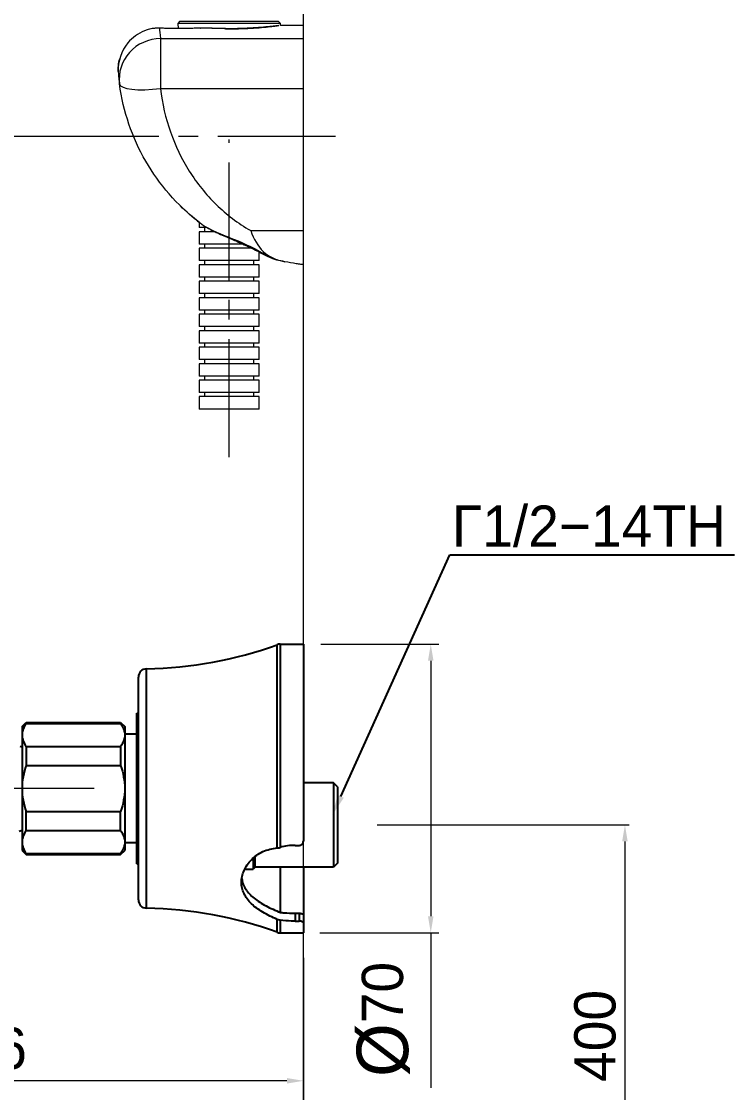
# Model space of a CAD drawing. Extents: x 0 to 1128, y 0 to 827.
# Drawn here: x 748.5 to 921.4, y 143.1 to 402.9 of the extents above; entities that cross this region are included whole.
import ezdxf
from ezdxf import colors
from ezdxf.entities.mleader import LeaderData, LeaderLine
from ezdxf.math import Vec2, Vec3

# ---------------------------------------------------------------- set-up
doc = ezdxf.new("R2010")
doc.units = 0
doc.header["$LTSCALE"] = 3
doc.header["$MEASUREMENT"] = 0
doc.header["$PDMODE"] = 3
doc.header["$PDSIZE"] = -10
doc.linetypes.add('CENTER2', pattern=[28.575000000000003, 19.05, -3.175, 3.175, -3.175])
doc.layers.get('0').update_dxf_attribs({"linetype": 'CONTINUOUS'})
doc.layers.get('DEFPOINTS').update_dxf_attribs({"linetype": 'CONTINUOUS'})
for name, color, linetype in [('1', 7, 'CONTINUOUS'), ('DEF_LAYER_ASSEM_MEMBER', 7, 'CONTINUOUS'), ('MEMBER', 7, 'CONTINUOUS')]:
    doc.layers.add(name, color=color, linetype=linetype)
doc.layers.add('Cneter', color=1, linetype='CENTER2', lineweight=13)
doc.layers.add('치수선', color=7, linetype='CONTINUOUS', lineweight=20)
doc.styles.add('Daelim Dimension', font='')
doc.styles.get("Standard").update_dxf_attribs({"font": 'SYMBOL'})
doc.styles.get('Daelim Dimension').set_extended_font_data('나눔고딕')
doc.dimstyles.new('DEFAULT', dxfattribs={"dimscale": 2, "dimtxt": 2, "dimasz": 2, "dimexe": 0, "dimexo": 2, "dimgap": 1, "dimtad": 1, "dimdec": 1, "dimzin": 9, "dimdsep": 46, "dimtxsty": 'Daelim Dimension', "dimcen": 0.5, "dimclrd": 252, "dimclre": 252, "dimclrt": 3, "dimadec": 1, "dimazin": 0, "dimtfac": 1, "dimtdec": 1, "dimtix": 1, "dimtmove": 0, "dimatfit": 3, "dimfxl": 1, "dimtolj": 1, "dimtzin": 1, "dimlwd": 9, "dimlwe": 9, "dimarcsym": 0})

# ---------------------------------------------------------------- blocks, each defined once
blk = doc.blocks.new('*D2')
at = {"color": 5, "lineweight": 9, "ltscale": 0.5, "transparency": 16777216}
for p, q in [((821.0887626430018, 251.8245891057461), (849.7528691313861, 251.8245891057461)), ((847.7528691313861, 247.8245891057461), (847.7528691313861, 185.8245891057461)), ((820.8705379979957, 181.8245891057461), (849.7528691313861, 181.8245891057461)), ((847.7528691313861, 181.8245891057461), (847.7528691313861, 144.1984270805204))]:
    blk.add_line(p, q, dxfattribs=at)
at = {"color": 5, "ltscale": 0.5, "transparency": 16777216}
for points in [[(847.0862024647195, 247.8245891057461), (848.4195357980527, 247.8245891057461), (847.7528691313861, 251.8245891057461)], [(847.0862024647195, 185.8245891057461), (848.4195357980527, 185.8245891057461), (847.7528691313861, 181.8245891057461)]]:
    blk.add_solid(points, dxfattribs=at)
at = {"layer": 'DEFPOINTS', "color": 0, "ltscale": 0.5, "transparency": 16777216}
for p in [(817.0887626430018, 251.8245891057461), (847.7528691313861, 251.8245891057461), (816.8705379979957, 181.8245891057461)]:
    blk.add_point(p, dxfattribs=at)
at = {"color": 7, "ltscale": 0.5, "transparency": 16777216, "insert": (829.7836273574234, 160.8228905998339), "char_height": 10, "attachment_point": 2, "rotation": 90, "style": 'Daelim Dimension'}
blk.add_mtext('\\A1;{\\H1.25x;\\C256;Ø}70', dxfattribs=at)
blk = doc.blocks.new('*D3')
at = {"color": 5, "lineweight": 9, "ltscale": 0.5, "transparency": 16777216}
for p, q in [((660.4853866472956, 180.4432261950461), (660.4853866472956, 143.9318943513461)), ((816.8705379979957, 175.757826014846), (816.8705379979957, 143.9318943513461)), ((812.8705379979957, 145.9318943513461), (664.4853866472956, 145.9318943513461))]:
    blk.add_line(p, q, dxfattribs=at)
at = {"color": 5, "ltscale": 0.5, "transparency": 16777216}
for points in [[(664.4853866472956, 146.5985610180127), (664.4853866472956, 145.2652276846794), (660.4853866472956, 145.9318943513461)], [(812.8705379979957, 146.5985610180127), (812.8705379979957, 145.2652276846794), (816.8705379979957, 145.9318943513461)]]:
    blk.add_solid(points, dxfattribs=at)
at = {"layer": 'DEFPOINTS', "color": 0, "ltscale": 0.5, "transparency": 16777216}
for p in [(660.4853866472956, 184.4432261950461), (816.8705379979957, 179.757826014846), (660.4853866472956, 145.9318943513461)]:
    blk.add_point(p, dxfattribs=at)
at = {"color": 7, "ltscale": 0.5, "transparency": 16777216, "insert": (738.6779623226457, 158.8188757533489), "char_height": 10, "attachment_point": 2, "style": 'Daelim Dimension'}
blk.add_mtext('\\A1;156', dxfattribs=at)
blk = doc.blocks.new('*D4')
at = {"color": 5, "lineweight": 9, "ltscale": 0.5, "transparency": 16777216}
for p, q in [((623.2741238463956, 190.6375960179461), (623.2741238463956, 120.9131892029941)), ((816.8705379979957, 175.757826014846), (816.8705379979957, 120.9131892029941)), ((812.8705379979957, 122.9131892029941), (627.2741238463956, 122.9131892029941))]:
    blk.add_line(p, q, dxfattribs=at)
at = {"color": 5, "ltscale": 0.5, "transparency": 16777216}
for points in [[(627.2741238463956, 123.5798558696608), (627.2741238463956, 122.2465225363275), (623.2741238463956, 122.9131892029941)], [(812.8705379979957, 123.5798558696608), (812.8705379979957, 122.2465225363275), (816.8705379979957, 122.9131892029941)]]:
    blk.add_solid(points, dxfattribs=at)
at = {"layer": 'DEFPOINTS', "color": 0, "ltscale": 0.5, "transparency": 16777216}
for p in [(623.2741238463956, 194.6375960179461), (816.8705379979957, 179.757826014846), (623.2741238463956, 122.9131892029941)]:
    blk.add_point(p, dxfattribs=at)
at = {"color": 7, "ltscale": 0.5, "transparency": 16777216, "insert": (720.0723309221956, 135.800170604997), "char_height": 10, "attachment_point": 2, "style": 'Daelim Dimension'}
blk.add_mtext('\\A1;194', dxfattribs=at)

msp = doc.modelspace()

# ---------------------------------------------------------------- linework, layer by layer
at = {"color": 5, "lineweight": 9, "ltscale": 0.5}
for p, q in [((765.2281682577268, 374.9552896025838), (551.9835534689746, 374.9552896025838)), ((834.7705379979952, 207.9859914318961), (895.8369247927644, 207.9846786068357)), ((894.8369247930395, 203.9847020642203), (894.8369221126917, 124.8598634363948))]:
    msp.add_line(p, q, dxfattribs=at)
at = {"color": 5, "ltscale": 0.5}
msp.add_solid([(894.1702587621558, 203.9847020642203), (895.5035908239233, 203.9847020642203), (894.8369247930395, 207.9847020642203)], dxfattribs=at)
at = {"layer": '1', "color": 7, "linetype": 'Continuous', "lineweight": 18}
for p, q in [((786.8705322759497, 402.8561761382284), (786.4049332158911, 402.3573586943807)), ((810.8705322759497, 402.8561761382284), (786.8705322759497, 402.8561761382284)), ((811.3361313360083, 402.3573586943807), (810.8705322759497, 402.8561761382284)), ((786.4049332158911, 402.3573586943807), (786.4902832525122, 401.1197869780721)), ((811.3361313360083, 402.3573586943807), (786.4049332158911, 402.3573586943807)), ((793.2511723058569, 401.2592599394979), (791.9310429113257, 401.2592599394979)), ((811.3015587346899, 401.8560616973104), (811.3361313360083, 402.3573586943807)), ((816.8705322759497, 401.8561761382284), (811.3016521947729, 401.8561761382284)), ((816.8705322759497, 398.6807610991659), (816.8705322759497, 401.8561761382284)), ((816.8705322759497, 386.5854394438924), (816.8705322759497, 398.6807610991659)), ((816.8705322759497, 352.1416985991659), (816.8705322759497, 386.5854394438924)), ((791.5705330388892, 354.1517083647909), (791.5705330388892, 352.8561761382284)), ((793.4973461644995, 352.8561761382284), (791.5705330388892, 352.8561761382284)), ((791.5705330388892, 351.8561761382284), (791.5705330388892, 348.8561761382284)), ((795.3505909459936, 351.8561761382284), (791.5705330388892, 351.8561761382284)), ((792.8705322759497, 352.8561761382284), (792.8705322759497, 351.8561761382284)), ((816.8705322759497, 343.8561761382284), (816.8705322759497, 352.1416985991659)), ((802.2101795690405, 348.8561761382284), (791.5705330388892, 348.8561761382284)), ((792.8705322759497, 348.8561761382284), (792.8705322759497, 347.8561761382284)), ((791.5705330388892, 347.8561761382284), (791.5705330388892, 344.8561761382284)), ((804.3925354497778, 347.8561761382284), (791.5705330388892, 347.8561761382284)), ((806.1705334203589, 344.8561761382284), (806.1705334203589, 346.9382226470174)), ((806.1705334203589, 344.8561761382284), (791.5705330388892, 344.8561761382284)), ((791.5705330388892, 343.8561761382284), (791.5705330388892, 340.8561761382284)), ((806.1705334203589, 343.8561761382284), (791.5705330388892, 343.8561761382284)), ((792.8705322759497, 344.8561761382284), (792.8705322759497, 343.8561761382284)), ((804.8705322759497, 343.8561761382284), (804.8705322759497, 344.8561761382284)), ((806.1705334203589, 340.8561761382284), (806.1705334203589, 343.8561761382284)), ((806.1705334203589, 340.8561761382284), (791.5705330388892, 340.8561761382284)), ((792.8705322759497, 340.8561761382284), (792.8705322759497, 339.8561761382284)), ((804.8705322759497, 339.8561761382284), (804.8705322759497, 340.8561761382284)), ((791.5705330388892, 339.8561761382284), (791.5705330388892, 336.8561761382284)), ((806.1705334203589, 339.8561761382284), (791.5705330388892, 339.8561761382284)), ((806.1705334203589, 336.8561761382284), (806.1705334203589, 339.8561761382284)), ((806.1705334203589, 336.8561761382284), (791.5705330388892, 336.8561761382284)), ((791.5705330388892, 335.8561761382284), (791.5705330388892, 332.8561761382284)), ((806.1705334203589, 335.8561761382284), (791.5705330388892, 335.8561761382284)), ((792.8705322759497, 336.8561761382284), (792.8705322759497, 335.8561761382284)), ((804.8705322759497, 335.8561761382284), (804.8705322759497, 336.8561761382284)), ((806.1705334203589, 332.8561761382284), (806.1705334203589, 335.8561761382284)), ((806.1705334203589, 332.8561761382284), (791.5705330388892, 332.8561761382284)), ((792.8705322759497, 332.8561761382284), (792.8705322759497, 331.8561761382284)), ((804.8705322759497, 331.8561761382284), (804.8705322759497, 332.8561761382284)), ((791.5705330388892, 331.8561761382284), (791.5705330388892, 328.8561761382284)), ((806.1705334203589, 331.8561761382284), (791.5705330388892, 331.8561761382284)), ((806.1705334203589, 328.8561761382284), (806.1705334203589, 331.8561761382284)), ((806.1705334203589, 328.8561761382284), (791.5705330388892, 328.8561761382284)), ((791.5705330388892, 327.8561761382284), (791.5705330388892, 324.8561761382284)), ((806.1705334203589, 327.8561761382284), (791.5705330388892, 327.8561761382284)), ((792.8705322759497, 328.8561761382284), (792.8705322759497, 327.8561761382284)), ((804.8705322759497, 327.8561761382284), (804.8705322759497, 328.8561761382284)), ((806.1705334203589, 324.8561761382284), (806.1705334203589, 327.8561761382284)), ((806.1705334203589, 324.8561761382284), (791.5705330388892, 324.8561761382284)), ((792.8705322759497, 324.8561761382284), (792.8705322759497, 323.8561761382284)), ((804.8705322759497, 323.8561761382284), (804.8705322759497, 324.8561761382284)), ((791.5705330388892, 323.8561761382284), (791.5705330388892, 320.8561761382284)), ((806.1705334203589, 323.8561761382284), (791.5705330388892, 323.8561761382284)), ((806.1705334203589, 320.8561761382284), (806.1705334203589, 323.8561761382284)), ((806.1705334203589, 320.8561761382284), (791.5705330388892, 320.8561761382284)), ((791.5705330388892, 319.8561761382284), (791.5705330388892, 316.8561761382284)), ((806.1705334203589, 319.8561761382284), (791.5705330388892, 319.8561761382284)), ((792.8705322759497, 320.8561761382284), (792.8705322759497, 319.8561761382284)), ((804.8705322759497, 319.8561761382284), (804.8705322759497, 320.8561761382284)), ((806.1705334203589, 316.8561761382284), (806.1705334203589, 319.8561761382284)), ((806.1705334203589, 316.8561761382284), (791.5705330388892, 316.8561761382284)), ((791.5705330388892, 315.8561761382284), (791.5705330388892, 312.8561761382284)), ((806.1705334203589, 315.8561761382284), (791.5705330388892, 315.8561761382284)), ((792.8705322759497, 316.8561761382284), (792.8705322759497, 315.8561761382284)), ((804.8705322759497, 315.8561761382284), (804.8705322759497, 316.8561761382284)), ((806.1705334203589, 312.8561761382284), (806.1705334203589, 315.8561761382284)), ((806.1705334203589, 312.8561761382284), (791.5705330388892, 312.8561761382284)), ((791.5705330388892, 311.8561761382284), (791.5705330388892, 308.8561761382284)), ((806.1705334203589, 311.8561761382284), (791.5705330388892, 311.8561761382284)), ((792.8705322759497, 312.8561761382284), (792.8705322759497, 311.8561761382284)), ((804.8705322759497, 311.8561761382284), (804.8705322759497, 312.8561761382284)), ((806.1705334203589, 308.8561761382284), (806.1705334203589, 311.8561761382284)), ((806.1705334203589, 308.8561761382284), (791.5705330388892, 308.8561761382284))]:
    msp.add_line(p, q, dxfattribs=at)
at = {"layer": '1', "color": 7, "linetype": 'Continuous', "lineweight": 13}
for p, q in [((793.1988937871802, 401.2470757964315), (791.9806416051733, 401.2470757964315)), ((782.2209827916968, 398.6807610991659), (782.2209827916968, 386.5854394438924)), ((782.2209827916968, 398.6807610991659), (816.8705322759497, 398.6807610991659)), ((782.2209827916968, 386.5854394438924), (816.8705322759497, 386.5854394438924)), ((804.1001675145972, 352.1416985991659), (816.8705322759497, 352.1416985991659))]:
    msp.add_line(p, q, dxfattribs=at)
at = {"layer": '1', "color": 7, "linetype": 'Continuous', "lineweight": 18, "extrusion": (6.123233995736766e-17, -7.498798913309288e-33, -1)}
for start, end in [(352.2681600613533, 352.5556965923691), (307.7566111324663, 314.5231212075409)]:
    msp.add_arc((-822.6839725988257, 394.3360726836385), 50.8135436434281, start, end, dxfattribs=at)
at = {"layer": '1', "color": 7, "linetype": 'Continuous', "lineweight": 13}
for centre, major_axis, ratio, start_param, end_param in [((781.9855530279028, 399.2208917144002), (0.08763736669823359, 1.998079000429713), 0.357631, 6.276828471174191, 6.40521848636103), ((782.2209827916968, 388.998304128951), (-9.914108391984918, -1.307843565559063), 0.9677200000000001, 4.585416672686693, 6.283185307179585), ((782.2209827916968, 388.998304128951), (-9.914108391984918, -1.307843565559063), 0.239333, 0, 1.539234588189508)]:
    msp.add_ellipse(centre, major_axis=major_axis, ratio=ratio, start_param=start_param, end_param=end_param, dxfattribs=at)
at = {"layer": '1', "color": 7, "linetype": 'Continuous', "lineweight": 18}
for points, knots in [([(778.3628265874731, 400.5587899687948), (776.7940495031226, 399.9421975615682), (775.3859856145727, 398.9356591704549), (772.7112591283667, 395.7188165190877), (771.8693459051001, 393.1890695098104), (772.0054218786108, 390.6633508208456)], [0, 0, 0, 0, 0.401498735086807, 0.401498735086807, 1, 1, 1, 1]), ([(780.9186604040015, 401.1863915923299), (780.798119785105, 401.1795098784627), (780.2184574621069, 401.1311700347127), (779.3565380590308, 400.9344689849081), (778.6490318792212, 400.6760079863729), (778.3780643957007, 400.5592858794393)], [0, 0, 0, 0, 0.1377144862110879, 0.6649036817566658, 1, 1, 1, 1]), ([(781.040946246897, 401.2145135405721), (781.0251057165015, 401.2130715850057), (781.0096085088599, 401.2080285552206), (780.9934933202612, 401.198743582076), (780.9924061315405, 401.1980950835409), (780.9913227575171, 401.1974313262166)], [0, 0, 0, 0, 0.9321185583535316, 0.9321185583535316, 1, 1, 1, 1]), ([(786.2878067510474, 401.1194283965291), (785.7862560766089, 401.1212289336385), (784.7817127721655, 401.1317727568807), (783.3655312078345, 401.1672112944784), (782.4776508825171, 401.2019097808065), (782.0778553502905, 401.220227957076)], [0, 0, 0, 0, 0.3464934442910482, 0.7014736457747047, 1, 1, 1, 1]), ([(791.9203007238257, 401.2603356841268), (791.5415985601294, 401.239270925826), (790.6974937932837, 401.1984078887166), (789.3234055059302, 401.1511895659627), (787.8319218175757, 401.1243417266073), (786.8098785894263, 401.1139047148885), (786.2961742894995, 401.1193368437948), (786.2878067510474, 401.1194283965291)], [0, 0, 0, 0, 0.2180598240365107, 0.4761299583044704, 0.7343439627626367, 0.9956729490571832, 1, 1, 1, 1]), ([(791.9219982641089, 401.2587258818807), (791.9405891912329, 401.2603051665487), (791.9591972844946, 401.2569177153768), (791.9786274450171, 401.2480371001424), (791.9796345250952, 401.2475640776815), (791.9806396978247, 401.2470757964315)], [0, 0, 0, 0, 0.9482592934432812, 0.9482592934432812, 1, 1, 1, 1]), ([(793.1988937871802, 401.2470757964315), (793.1999275701392, 401.2475488188924), (793.2009594457495, 401.2480142119588), (793.222342731272, 401.2573068144979), (793.2429001348364, 401.2606332305135), (793.2634232061255, 401.2584893706502)], [0, 0, 0, 0, 0.04829364805123599, 0.04829364805123599, 1, 1, 1, 1]), ([(798.0307343023169, 401.1082360747518), (797.547948123728, 401.1114251616659), (796.5776531713354, 401.1246926787557), (795.1431763189184, 401.168470144576), (794.0270950811255, 401.2158639434041), (793.4257004278052, 401.2509133818807), (793.2654278295386, 401.2608621123495)], [0, 0, 0, 0, 0.2888898083707059, 0.587438098400661, 0.8884441301600643, 1, 1, 1, 1]), ([(771.9934151189673, 390.6620233061971), (771.9952671544897, 390.6230065825643), (772.0057098882544, 390.4219110015096), (772.0390961187231, 389.8989694121541), (772.1164848821509, 389.0366799834432), (772.1888420598852, 388.3177697661581), (772.2560780065405, 387.8523995879354), (772.2624695318091, 387.8087289336385)], [0, 0, 0, 0, 0.0684356520778399, 0.3337907286623891, 0.6377112897963766, 0.9663428200415144, 1, 1, 1, 1]), ([(791.4142811315405, 354.283330679244), (788.8476192968237, 356.2871530059041), (786.4488461034643, 358.5645120146932), (782.1849777715552, 363.4747674468221), (780.2986767309058, 366.1177194121541), (777.0206558721411, 371.8049752715291), (775.6442234533179, 374.8384606841268), (773.5183765905249, 381.0831735137166), (772.7512104528296, 384.3221642974081), (772.3068745153296, 387.6904580596151)], [0, 0, 0, 0, 0.25, 0.25, 0.5, 0.5, 0.75, 0.75, 1, 1, 1, 1]), ([(794.981671573435, 352.0430810454549), (794.9788296239722, 352.0441796782674), (794.9760906713354, 352.0454766753377), (794.9521057622778, 352.0591104033651), (794.9372456090796, 352.0843408110799), (794.9286358373511, 352.125257253951), (794.9279758947241, 352.1287667754354), (794.9273712652075, 352.1323754790487)], [0, 0, 0, 0, 0.1023677226113605, 0.1023677226113605, 0.9246236102007336, 0.9246236102007336, 1, 1, 1, 1]), ([(794.9856293218481, 352.0529687407674), (795.3157646673071, 351.8860757353963), (796.1634953039038, 351.4725091460409), (797.56225896052, 350.8776605132284), (799.0977509038794, 350.2419641020956), (800.4530289190161, 349.6531960967245), (801.2618439214575, 349.2699944976034), (801.6147682683813, 349.0975167754354)], [0, 0, 0, 0, 0.1542764129247511, 0.3918775497552028, 0.6211396716683144, 0.8321988900440357, 1, 1, 1, 1]), ([(804.1001675145972, 352.1416985991659), (804.830497028147, 350.0639932158651), (805.8138592260229, 348.3114144805135), (808.5007946508276, 345.8063485625448), (810.2207806127417, 345.0264413359823), (812.3558361547339, 344.5832269194784)], [0, 0, 0, 0, 0.5, 0.5, 1, 1, 1, 1]), ([(801.6202328222143, 349.1018960478963), (801.786401035105, 349.0298135283651), (802.5066235082495, 348.7143762114706), (803.7295334356177, 348.1476647856893), (805.2596447484839, 347.4112527373495), (806.660195590769, 346.690801382369), (807.9360134618628, 346.0218865874471), (809.0829765813696, 345.4779183867635), (809.9095280187476, 345.1407601836385), (810.3916466253149, 345.031377554244), (810.5189049260962, 345.0066506865682)], [0, 0, 0, 0, 0.0474733925493284, 0.2072779963089757, 0.3657829729019699, 0.5239817533211856, 0.6741922466159825, 0.8156130587900764, 0.9513464638529592, 1, 1, 1, 1]), ([(801.6217186467993, 349.1149041655721), (801.6666862981665, 349.0916116240682), (801.7249443548071, 349.0960214141073), (801.831811191355, 349.1465585234823), (801.8744556920874, 349.1742837432088), (801.9243328588354, 349.2143762114706), (801.929036380564, 349.2182214263143), (801.9337666051733, 349.222165823287)], [0, 0, 0, 0, 0.6130265034321434, 0.6130265034321434, 0.9633921517511104, 0.9633921517511104, 1, 1, 1, 1]), ([(816.8705379979956, 343.8561761382284), (816.8705284612524, 343.8561761382284), (816.6123497503149, 343.8854501250448), (815.9418633001196, 343.9706704619588), (815.5275681035864, 344.0271356108846), (814.2434799688208, 344.2209680083456), (813.307246448313, 344.3857247832479), (812.3558361547339, 344.5832269194784)], [0, 0, 0, 0, 0.25, 0.25, 0.5, 0.5, 1, 1, 1, 1])]:
    msp.add_open_spline(points, degree=3, knots=knots, dxfattribs=at)
at = {"layer": '1', "color": 7, "linetype": 'Continuous', "lineweight": 13}
for points in [[(780.9913227575171, 401.1974313262166), (780.0868771093237, 401.1068017485799), (779.2018654363501, 400.8885629180135), (778.3628265874731, 400.5587899687948)], [(781.9855530279028, 401.2079217436971), (781.6505959051001, 401.2198617461385), (781.3180878179419, 401.2160241606893), (780.9913227575171, 401.1974313262166)], [(791.9806396978247, 401.2470757964315), (788.869294406687, 401.0797097685995), (785.2052910344946, 401.0638177397909), (781.9855530279028, 401.2079217436971)], [(781.9855530279028, 401.2079217436971), (782.0211918371069, 400.6818139556112), (782.0833523290503, 399.8399941924276), (782.2209827916968, 398.6807610991659)], [(794.9273712652075, 352.1323754790487), (797.1627018468726, 351.0889871123495), (799.6840164678442, 350.2809808257284), (801.9337666051733, 349.222165823287)]]:
    msp.add_open_spline(points, degree=3, dxfattribs=at)
at = {"layer": '1', "color": 7, "linetype": 'Continuous', "lineweight": 18}
for points, degree in [([(782.0743706243384, 401.2128961089315), (781.5495827215063, 401.2516686919393), (781.0498554723608, 401.1970422270956)], 2), ([(772.020100833689, 390.4388635161581), (771.9325935857642, 391.5764520171346), (772.0449230687964, 392.7185266020956), (772.3370564000952, 393.8094232085409)], 3), ([(772.3068745153296, 387.6904580596151), (772.3005325811255, 387.738538503951), (772.2943165319311, 387.786145925826), (772.2882282750952, 387.8332726958456)], 3), ([(791.0044033544409, 354.6067254546346), (791.1401913183081, 354.4984490874471), (791.2768242376196, 354.390638113326), (791.4142811315405, 354.283330679244)], 3), ([(791.4142811315405, 354.283330679244), (792.4838993566382, 353.4482629302206), (793.6586029546606, 352.7521722319784), (794.9273712652075, 352.1323754790487)], 3), ([(793.5555717962134, 352.8712289336385), (794.0220005529272, 352.5884072783651), (794.4977581518042, 352.3176858428182), (794.9870808141577, 352.0633218291463)], 3), ([(812.3558361547339, 344.5832269194784), (811.7294266240942, 344.713262319869), (811.1078941839087, 344.854619741744), (810.4911015050757, 345.007077932662)], 3)]:
    msp.add_open_spline(points, degree=degree, dxfattribs=at)
at = {"layer": '1', "color": 7, "linetype": 'Continuous', "lineweight": 13}
for points, knots in [([(798.0171749608862, 401.0548608306112), (798.2579567449438, 401.0529992583456), (798.4993183629858, 401.0520761016073), (800.8678524511206, 401.0528314116659), (802.9957916753638, 401.1320168975057), (806.6406681554663, 401.368421316451), (808.1782295720923, 401.5219476226034), (810.3208725469458, 401.7630746367635), (810.9114601629126, 401.8453652861776), (811.0146400945532, 401.8648889067831), (810.5209229009497, 401.8012216094198), (808.5724842565405, 401.5866601470174), (807.116307498728, 401.4387032988729), (803.5710079686987, 401.1960275176229), (801.4739964025366, 401.1062219145956), (797.2459270971167, 401.0777719023885), (795.104329349314, 401.1385171416463), (793.1988937871802, 401.2470757964315)], [0, 0, 0, 0, 0.0159672942039407, 0.0159672942039407, 0.1565433950319492, 0.1565433950319492, 0.2971194958599577, 0.2971194958599577, 0.4376955966879661, 0.4376955966879661, 0.5782716975159746, 0.5782716975159746, 0.7188477983439832, 0.7188477983439832, 0.8594238991719916, 0.8594238991719916, 1, 1, 1, 1]), ([(782.2209827916968, 386.5854394438924), (782.6565296666968, 382.9169290068807), (783.4766895788061, 379.4156472685995), (785.8261654394018, 372.7107293608846), (787.3729221837866, 369.4949395659627), (791.067219974314, 363.6159341338338), (793.2442791478979, 360.8930032256307), (798.2202103155005, 356.0311181548299), (800.9817459600317, 353.9137551787557), (804.1001675145972, 352.1416985991659)], [0, 0, 0, 0, 0.2500000000000001, 0.2500000000000001, 0.5000000000000001, 0.5000000000000001, 0.7500000000000001, 0.7500000000000001, 1, 1, 1, 1]), ([(801.9337666051733, 349.222165823287), (803.767186404978, 348.4413049224081), (805.4607040899145, 347.5703179839315), (808.3612606542456, 345.9692971709432), (809.6226608770239, 345.2217309477987), (810.4911015050757, 345.007077932662)], [0, 0, 0, 0, 0.5, 0.5, 1, 1, 1, 1])]:
    msp.add_open_spline(points, degree=3, knots=knots, dxfattribs=at)
at = {"layer": 'Cneter', "lineweight": 5, "ltscale": 0.5}
for p, q in [((824.684407474314, 374.9552896025838), (765.1247303502905, 374.9552896025838)), ((798.870533229624, 297.2144573478438), (798.870533229624, 374.2297385795318)), ((766.1628457121957, 216.8248261967461), (733.6628456174955, 216.8248261967461))]:
    msp.add_line(p, q, dxfattribs=at)
at = {"layer": 'DEF_LAYER_ASSEM_MEMBER', "color": 9, "linetype": 'Continuous'}
for p, q in [((810.5436832816955, 202.4014868994461), (810.5436832816955, 251.7064051441461)), ((811.2216660726955, 251.8248261967461), (811.2216660726955, 202.5250325530461)), ((778.8310643137955, 187.8054770130461), (778.8310643137955, 245.844175380446)), ((810.5436832816955, 181.9432472494461), (810.5436832816955, 185.0649169812461)), ((811.2216660726955, 184.8793116172461), (811.2216660726955, 181.8248261967461)), ((814.8705379979957, 186.570030771546), (814.8705379979957, 184.6541874551461)), ((815.8705379979957, 186.570030771546), (815.8705379979957, 184.6541874551461))]:
    msp.add_line(p, q, dxfattribs=at)
at = {"layer": 'DEF_LAYER_ASSEM_MEMBER', "color": 7, "linetype": 'Continuous'}
for p, q in [((811.2216660726955, 251.8248261967461), (816.8705379979957, 251.8248261967461)), ((816.8705379979957, 251.8245891057461), (816.8705379979957, 204.041728688946)), ((776.8705379979957, 189.8053536561461), (776.8705379979957, 243.844298737446)), ((776.4705379979956, 235.0748261967461), (776.8705379979957, 235.0748261967461)), ((776.4705379979956, 198.5748456561461), (776.4705379979956, 235.0744290707461)), ((748.6628456891955, 231.8248261967461), (749.6628456891955, 232.8248261967461)), ((748.6628456891955, 231.8248261967461), (748.6628456891955, 201.8248261967461)), ((749.6628456891955, 232.8248261967461), (772.5628456891956, 232.8248261967461)), ((749.6628456891955, 232.8248261967461), (749.6628456891955, 232.5990894349461)), ((749.6628456891955, 232.5990894349461), (772.5628456891956, 232.5990894349461)), ((772.5628456891956, 232.8248261967461), (773.5628456891956, 231.8248261967461)), ((772.5628456891956, 232.8248261967461), (772.5628456891956, 232.5990894349461)), ((773.5628456891956, 231.8248261967461), (773.5628456891956, 201.8248261967461)), ((748.1687052401954, 227.1152923100461), (748.6628456891955, 226.9106126344461)), ((749.6628456891955, 227.031325072146), (772.5628456891956, 227.031325072146)), ((749.6628456891955, 227.031325072146), (749.6628456891955, 222.3925905596461)), ((772.5628456891956, 227.031325072146), (772.5628456891956, 222.3925905596461)), ((749.6628456891955, 222.3925905596461), (772.5628456891956, 222.3925905596461)), ((749.6628456891955, 211.2570618339461), (772.5628456891956, 211.2570618339461)), ((749.6628456891955, 206.618327321446), (749.6628456891955, 211.2570618339461)), ((772.5628456891956, 206.618327321446), (772.5628456891956, 211.2570618339461)), ((747.9549042988955, 206.4458008338461), (748.6628456891955, 206.7390397591461)), ((749.6628456891955, 206.618327321446), (772.5628456891956, 206.618327321446)), ((776.4705379979956, 204.4982174116461), (776.8705379979957, 204.4982174116461)), ((776.4705379979956, 203.3668465617461), (776.8705379979957, 203.3668465617461)), ((814.8705379979957, 203.0389637660461), (815.8705379979957, 203.0389637660461)), ((748.6628456891955, 201.8248261967461), (749.6628456891955, 200.8248261967461)), ((749.6628456891955, 201.050562958546), (772.5628456891956, 201.050562958546)), ((749.6628456891955, 200.8248261967461), (749.6628456891955, 201.050562958546)), ((749.6628456891955, 200.8248261967461), (772.5628456891956, 200.8248261967461)), ((772.5628456891956, 200.8248261967461), (773.5628456891956, 201.8248261967461)), ((772.5628456891956, 200.8248261967461), (772.5628456891956, 201.050562958546)), ((776.4705379979956, 198.5748261967461), (776.8705379979957, 198.5748261967461)), ((811.3088887134955, 186.7717214564461), (811.3088887134955, 197.7359914319461)), ((816.8705379979957, 197.7359914319461), (816.8705379979957, 181.8249253730461)), ((814.8705379979957, 186.570030771546), (815.8705379979957, 186.570030771546)), ((814.8705379979957, 184.6541874551461), (815.8705379979957, 184.6541874551461)), ((811.2216660726955, 181.8248261967461), (816.8705379979957, 181.8248261967461))]:
    msp.add_line(p, q, dxfattribs=at)
for centre, radius, start, end in [((776.8705379979957, 345.1581595301461), 99.3333333333, 271.1309111847008, 289.8154363504976), ((811.2216660726955, 249.8248261967461), 2, 90, 109.8154363504976), ((778.8705379979957, 243.8445649613461), 2, 91.13091118470082, 180), ((814.8848362096957, 189.7271275113461), 13.3118439335, 90.06154123700178, 105.9728170369984), ((778.8705379979957, 189.8050874322461), 2, 180, 268.8690888152992), ((776.8705379979957, 88.49149286344607), 99.3333333333, 70.18456364950244, 88.86908881529918), ((811.2216660726955, 183.8248261967461), 2, 250.1845636495024, 270)]:
    msp.add_arc(centre, radius, start, end, dxfattribs=at)
for points, start_tangent, end_tangent in [([(749.6628456891955, 232.5990894349461), (748.9267326976957, 231.2281187522461), (748.7298496682955, 230.524664252346), (748.6628456891955, 229.8152072535461)], (-0.5712405705766114, -0.8207826816687275), (0, -1)), ([(772.5628456891956, 232.5990894349461), (773.2989586807954, 231.2281187522461), (773.4958417101956, 230.524664252346), (773.5628456891956, 229.8152072535461)], (0.5712405705766114, -0.8207826816687275), (0, -1)), ([(748.6628456891955, 229.8152072535461), (748.7298497334956, 229.1057501818461), (748.9267326882956, 228.4022956625461), (749.6628456891955, 227.031325072146)], (0, -1), (0.5712405705814657, -0.8207826816653488)), ([(773.5628456891956, 229.8152072535461), (773.4958416449955, 229.1057501818461), (773.2989586900957, 228.4022956625461), (772.5628456891956, 227.031325072146)], (0, -1), (-0.5712405705814657, -0.8207826816653488)), ([(749.6628456891955, 222.3925905596461), (748.9267323637956, 219.6506490505461), (748.6628456891955, 216.8248261967461)], (-0.3286547387139871, -0.9444501377631542), (0, -1)), ([(772.5628456891956, 222.3925905596461), (773.2989590145957, 219.6506490505461), (773.5628456891956, 216.8248261967461)], (0.3286547387139871, -0.9444501377631542), (0, -1)), ([(748.6628456891955, 216.8248261967461), (748.9267331253956, 213.9989983216461), (749.6628456891955, 211.2570618339461)], (0, -1), (0.3286547387209512, -0.9444501377607308)), ([(773.5628456891956, 216.8248261967461), (773.2989582530955, 213.9989983216461), (772.5628456891956, 211.2570618339461)], (0, -1), (-0.3286547387209512, -0.9444501377607308)), ([(749.6628456891955, 206.618327321446), (748.9267326976957, 205.2473566387461), (748.7298496682955, 204.5439021388461), (748.6628456891955, 203.8344451400461)], (-0.5712405705766114, -0.8207826816687275), (0, -1)), ([(772.5628456891956, 206.618327321446), (773.2989586807954, 205.2473566387461), (773.4958417101956, 204.5439021388461), (773.5628456891956, 203.8344451400461)], (0.5712405705766114, -0.8207826816687275), (0, -1)), ([(748.6628456891955, 203.8344451400461), (748.7298497334956, 203.1249880683461), (748.9267326882956, 202.4215335490461), (749.6628456891955, 201.050562958546)], (0, -1), (0.5712405705814657, -0.8207826816653488)), ([(773.5628456891956, 203.8344451400461), (773.4958416449955, 203.1249880683461), (773.2989586900957, 202.4215335490461), (772.5628456891956, 201.050562958546)], (0, -1), (-0.5712405705814657, -0.8207826816653488)), ([(815.8705379979957, 203.0389637660461), (816.2672799899957, 203.1202989902461), (816.5925600206957, 203.3452693819461), (816.8001193752954, 203.6690748521461), (816.8705379979957, 204.041728688946)], (0.9999999999999999, 0), (0, 0.9999999999999999)), ([(801.8705379979957, 194.0578021700461), (802.0252898337955, 195.4873019710461), (802.4856418551955, 196.908578824146), (803.2403955377955, 198.2750899448461), (804.2720341428957, 199.5346384906461), (805.5564323040954, 200.6308577614461), (807.0609057596954, 201.506306968846), (808.7417565431957, 202.1088976830461), (810.5436832816955, 202.4014868994461)], (0, 1), (0.9974806147028676, 0.07093957493521737)), ([(810.5436832816955, 202.4014868994461), (810.7100657601956, 202.4182068649461), (811.2216660726955, 202.5250325530461)], (0.9974806147071392, 0.07093957487515608), (0.9615307205324842, 0.2746974216702475)), ([(801.9355686421956, 194.973012179846), (802.2740372980955, 193.660741746546), (802.8938813033955, 192.4253258038461), (803.7811619102955, 191.2768402839461), (804.9169494597955, 190.2168572687461), (806.2764994747955, 189.2413245421461), (807.8264549027955, 188.3442783111461), (809.5221299998956, 187.5213013080461), (811.3088887134955, 186.7717214564461)], (0.1431525347308602, -0.9897006374657592), (0.9307783067233965, -0.3655841130754002)), ([(810.5436832816955, 185.0649169812461), (808.7417795905955, 185.8954329544461), (807.0609492488956, 186.8086867749461), (805.5564895975955, 187.8052610284461), (804.2720812073954, 188.8883090023461), (803.2404265149954, 190.0604577320461), (802.4856538124956, 191.3202938591461), (802.0252929588956, 192.6590013286461), (801.8705379979957, 194.0578021700461)], (-0.9193216576819503, 0.3935069119048751), (0, 1)), ([(811.2216660726955, 184.8793116172461), (811.0503407610955, 184.9073766947461), (810.5436832816955, 185.0649169812461)], (-0.9919219729849573, 0.1268495152124342), (-0.9193216576733372, 0.3935069119249971)), ([(814.8705379979957, 184.6541874551461), (813.9449884598956, 184.6681977173461), (811.2216660726955, 184.8793116172461)], (-1, 0), (-0.991921972983791, 0.1268495152215547)), ([(811.3088887134955, 186.7717214564461), (812.1816409369954, 186.6831718337461), (814.8705379979957, 186.570030771546)], (0.9931694132955123, -0.1166812602530835), (0.9999999999999999, 0)), ([(815.8705379979957, 186.570030771546), (816.2698415161955, 186.536978557046), (816.5951647133955, 186.4475043641461), (816.7146474481957, 186.3882655753461), (816.8010708784956, 186.3232021318461), (816.8705379979957, 186.1858761082461)], (1, 0), (0, -1)), ([(816.8705379979957, 184.2427388157461), (816.8001193752954, 184.3914146268461), (816.7128103880956, 184.4613451528461), (816.5925600206957, 184.524648697346), (816.2672799899957, 184.6194542963461), (815.8705379979957, 184.6541874551461)], (0, 1), (-1, 0))]:
    msp.add_spline(points, degree=3, dxfattribs=dict(at, start_tangent=start_tangent, end_tangent=end_tangent))
at = {"layer": 'MEMBER', "color": 7, "linetype": 'Continuous'}
for p, q in [((776.4705379979956, 230.0248261967461), (773.5628456891956, 230.0248261967461)), ((824.1705379979954, 218.2359914319461), (816.8705379979957, 218.2359914319461)), ((825.1705379979954, 217.2359914319461), (824.1705379979954, 218.2359914319461)), ((824.1705379979954, 218.2359914319461), (824.1705379979954, 197.7359914319461)), ((825.1705379979954, 217.2359914314461), (825.1705379979954, 198.7359914323461)), ((776.4705379979956, 203.6248261967461), (773.5628456891956, 203.6248261967461)), ((805.1705379979954, 197.7359914319461), (805.1705379979954, 200.3258948499461)), ((804.6705379979954, 199.9053244111461), (804.6705379979954, 197.2359914319461)), ((805.1705379979954, 197.7359914319461), (804.6705379979954, 197.2359914319461)), ((824.1705379979954, 197.7359914319461), (805.1705379979954, 197.7359914319461)), ((825.1705379979954, 198.7359914319461), (824.1705379979954, 197.7359914319461)), ((802.6435805582956, 197.2359914319461), (804.6705379979954, 197.2359914319461))]:
    msp.add_line(p, q, dxfattribs=at)
at = {"layer": '치수선'}
msp.add_line((816.8705379979956, 100.8550117221361), (816.8705379979956, 572.5316703434746), dxfattribs=at)

# ---------------------------------------------------------------- texts
at = {"color": 7, "ltscale": 0.5, "insert": (887.6203701513159, 156.8105364801958), "char_height": 10, "attachment_point": 5, "rotation": 90, "style": 'Daelim Dimension'}
msp.add_mtext('\\A1;400', dxfattribs=at)

# ---------------------------------------------------------------- dimensions: what is measured, and where the dimension line sits
at = {"color": 5, "ltscale": 0.5}
dim = msp.add_linear_dim(base=(847.7528691313861, 251.8245891057461), p1=(816.8705379979957, 181.8245891057461), p2=(817.0887626430018, 251.8245891057461), angle=90, text='{\\H1.25x;\\C256;Ø}<>', dimstyle='DEFAULT', override={"dimtxt": 5, "dimexe": 1, "dimdec": 0, "dimclrd": 5, "dimclre": 5, "dimclrt": 7}, dxfattribs=at)
dim.commit()
dim.dimension.update_dxf_attribs({"geometry": '*D2', "text_midpoint": (847.7528691313861, 160.8228905998339), "dimtype": 160})
for base, p2, picture, middle in [((623.2741238463956, 122.9131892029941), (623.2741238463956, 194.6375960179461), '*D4', (720.0723309221956, 122.9131892029941)), ((660.4853866472956, 145.9318943513461), (660.4853866472956, 184.4432261950461), '*D3', (738.6779623226457, 145.9318943513461))]:
    dim = msp.add_linear_dim(base=base, p1=(816.8705379979957, 179.757826014846), p2=p2, angle=180, dimstyle='DEFAULT', override={"dimtxt": 5, "dimexe": 1, "dimdec": 0, "dimclrd": 5, "dimclre": 5, "dimclrt": 7}, dxfattribs=at)
    dim.commit()
    dim.dimension.update_dxf_attribs({"geometry": picture, "text_midpoint": middle, "dimtype": 160})

# ---------------------------------------------------------------- leaders
at = {"ltscale": 0.5}
ml = msp.add_multileader_mtext('Standard', dxfattribs=at)
ml.set_content('G1/2-14TH', color=256)
ml.set_leader_properties(color=5)
ml.build(insert=Vec2(0, 0))
ml.multileader.update_dxf_attribs({"text_left_attachment_type": 6, "text_right_attachment_type": 6, "dogleg_length": 0.36, "arrow_head_size": 5})
ctx = ml.context
ctx.base_point, ctx.char_height, ctx.arrow_head_size, ctx.landing_gap_size, ctx.plane_origin = Vec3(852.7810069358821, 273.4611756872146), 10, 5, 0.09, Vec3(823.8705379979956, 210.3542414779503)
ctx.left_attachment, ctx.right_attachment = 6, 6
notes = []
notes.append((ctx, [(0, (1, 1, 0), (852.4210069358821, 273.4611756872146), (1, 0), 0.36, [(0, [(823.8705379979956, 210.3542414779503)], 0, [])])]))
ctx.mtext.insert, ctx.mtext.flow_direction = Vec3(852.8710069358822, 285.4611756872146), 5
for ctx, leaders in notes:
    for number, flags, end, landing, length, lines in leaders:
        leader = LeaderData()
        leader.index, (leader.has_last_leader_line, leader.has_dogleg_vector, leader.attachment_direction) = number, flags
        leader.last_leader_point, leader.dogleg_vector, leader.dogleg_length = Vec3(end), Vec3(landing), length
        for number, points, colour, breaks in lines:
            line = LeaderLine()
            line.index, line.vertices, line.color, line.breaks = number, Vec3.list(points), colors.encode_raw_color(colour), breaks
            leader.lines.append(line)
        ctx.leaders.append(leader)

doc.saveas('drawing.dxf')
